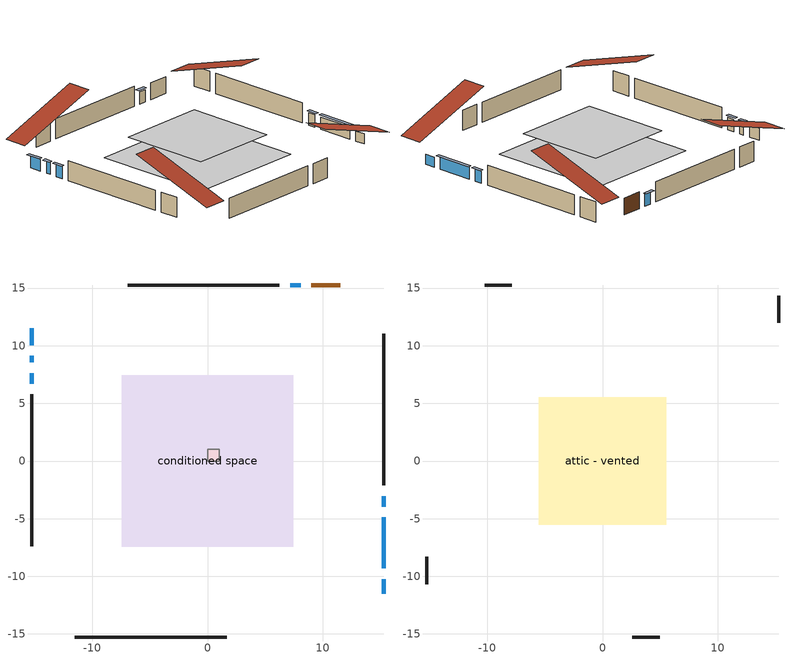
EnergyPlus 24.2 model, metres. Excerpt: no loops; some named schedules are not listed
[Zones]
central ac and furnace airloop ret air zone
 floor adiabatic (AdiabaticConst): 0,0 0,1 1,1 1,0 z0
 wall adiabatic (AdiabaticConst): 0,1 0,0 1,0 1,1 0,1 z0:1
 ceiling adiabatic (AdiabaticConst): 1,0 1,1 0,1 0,0 z1
conditioned space
 floor outside (Floor1 construction): -0.75,-0.75 -0.75,0.75 0.75,0.75 0.75,-0.75 z0.61
 floor adiabatic (AdiabaticFloorConstruction): -7.43,-7.43 -7.43,7.43 7.43,7.43 7.43,-7.43 z0.61
 wall outside (AdiabaticWallConstruction 1): 11.51,15.27 9.01,15.27 z0.61:2.64
 wall outside (AdiabaticWallConstruction): 15.27,-11.51 15.27,-10.24 z0.61:1.83; -15.27,11.51 -15.27,10.04 / -15.27,9.11 -15.27,8.55 / 15.27,-9.31 15.27,-4.9 / 15.27,-3.97 15.27,-3.05 / 8.08,15.27 7.16,15.27 / -15.27,7.62 -15.27,6.71 z0.61:2.08
 wall outside (Wall1 construction): 6.23,15.27 -6.94,15.27 / -11.51,-15.27 1.66,-15.27 / -15.27,5.78 -15.27,-7.39 / 15.27,-2.12 15.27,11.04 z0.61:3.05
 window (WindowConstruction 6): 15.27,-11.51 15.27,-10.24 z0.61:1.83
 window (WindowConstruction 4): -15.27,11.51 -15.27,10.04 z0.61:2.08
 window (WindowConstruction 5): -15.27,9.11 -15.27,8.55 z0.61:2.08
 window (WindowConstruction): 15.27,-9.31 15.27,-4.9 z0.61:2.08
 window (WindowConstruction 1): 15.27,-3.97 15.27,-3.05 z0.61:2.08
 window (WindowConstruction 2): 8.08,15.27 7.16,15.27 z0.61:2.08
 window (WindowConstruction 3): -15.27,7.62 -15.27,6.71 z0.61:2.08
 door (Door): 11.51,15.27 9.01,15.27 z0.61:2.64
 ceiling adiabatic (AdiabaticFloorConstruction): 7.43,-7.43 7.43,7.43 -7.43,7.43 -7.43,-7.43 z0.61
attic - vented
 floor to conditioned space (Floor2 construction Reversed): -5.53,-5.53 -5.53,5.53 5.53,5.53 5.53,-5.53 z3.05
 wall outside (Wall3 construction): -7.86,15.27 -10.23,15.27 / 2.59,-15.27 4.95,-15.27 / -15.27,-8.32 -15.27,-10.68 / 15.27,11.97 15.27,14.34 z0.61:3.05
 roof outside (Roof1 construction): 12.44,15.27,3.05 12.44,4.54,6.62 15.27,4.54,6.62 15.27,15.27,3.05; -12.44,-15.27,3.05 -12.44,-4.54,6.62 -15.27,-4.54,6.62 -15.27,-15.27,3.05; -15.27,12.44,3.05 -4.54,12.44,6.62 -4.54,15.27,6.62 -15.27,15.27,3.05; 15.27,-12.44,3.05 4.54,-12.44,6.62 4.54,-15.27,6.62 15.27,-15.27,3.05
shading: -15.27,9.84 -15.27,11.71 -15.68,11.71 -15.68,9.84 z2.28; -15.27,8.35 -15.27,9.31 -15.68,9.31 -15.68,8.35 z2.28; 15.27,-4.7 15.27,-9.51 15.68,-9.51 15.68,-4.7 z2.28; 15.27,-2.85 15.27,-4.17 15.68,-4.17 15.68,-2.85 z2.28; 6.96,15.27 8.28,15.27 8.28,15.68 6.96,15.68 z2.28; -15.27,6.51 -15.27,7.82 -15.68,7.82 -15.68,6.51 z2.28
[Building]
Building 1: Terrain=Suburbs
[Site:Location]
Medicine Hat RCS_AB: Latitude {deg}=50.03; Longitude {deg}=-110.72; Time Zone {hr}=-7; Elevation {m}=715; Keep Site Location Information=Yes
[Site:GroundTemperature:Shallow]
0.918575, -1.32151, -1.5009, -0.437868, 3.82962, 8.07723, 11.7597, 14.0924, 14.2906, 12.3933, 8.80476, 4.68745
[Site:WaterMainsTemperature]
Calculation Method=Schedule; Temperature Schedule=mains temperature schedule
[Material] Roughness=Rough; Thermal Absorptance=0.9
Name | Thickness {m} | Conductivity {W/m-K} | Density {kg/m3} | Specific Heat {J/kg-K} | Solar Absorptance | Visible Absorptance
asphalt or fiberglass shingles | 0.00635 | 0.162714 | 1121.4 | 1465.45 | 0.4 | 0.4
ceiling loosefill ins | 0.169333 | 0.0480833 | 16.02 | 1046.75 | 0.7 | 0.7
ceiling stud and cavity | 0.1397 | 0.0989241 | 65.682 | 1177.47 | 0.7 | 0.7
door material | 0.04445 | 0.053851 | 512.64 | 1214.23 | 0.7 | 0.7
floor covering | 0.0127 | 0.0433444 | 54.468 | 1339.84 | 0.6 | 0.6
floor rigid ins | 0.103632 | 0.029427 | 32.04 | 1214.23 | 0.7 | 0.7
floor rigid ins 1; wall rigid ins 1 | 0.512978 | 0.029427 | 32.04 | 1214.23 | 0.7 | 0.7
floor stud and cavity | 0.1397 | 0.146868 | 92.3553 | 1139.71 | 0.7 | 0.7
floor stud and cavity 1 | 0.1397 | 1.75129 | 37.0049 | 1207.88 | 0.7 | 0.7
furniture material conditioned space 1 | 0.1524 | 0.115458 | 640.8 | 1214.23 | 0.6 | 0.6
gypsum board | 0.0127 | 0.160291 | 801 | 837.4 | 0.6 | 0.6
osb sheathing 0.5 in. | 0.0127 | 0.115458 | 512.64 | 1214.23 | 0.7 | 0.7
osb sheathing 0.75 in. | 0.01905 | 0.115458 | 512.64 | 1214.23 | 0.7 | 0.7
wall rigid ins | 0.051816 | 0.029427 | 32.04 | 1214.23 | 0.7 | 0.7
wall stud and cavity | 0.1397 | 0.370754 | 139.0536 | 1170.24 | 0.7 | 0.7
wall stud and cavity 1 | 0.0889 | 6.9971 | 50.32683 | 1063.81 | 0.6 | 0.6
wall stud and cavity 2 | 0.0889 | 0.380278 | 52.3479 | 1209.89 | 0.7 | 0.7
wall stud and cavity 3 | 0.0889 | 0.391764 | 83.0341 | 1211.67 | 0.7 | 0.7
wood siding | 0.0254 | 0.102417 | 544.68 | 1172.36 | 0.4 | 0.4
wood siding 1 | 0.00254 | 0.102417 | 544.68 | 1172.36 | 0.4 | 0.4
wood siding 2; wood siding 3 | 0.0254 | 0.102417 | 544.68 | 1172.36 | 0.7 | 0.7
[Material:NoMass]
Adiabatic: Roughness=Rough; Thermal Resistance {m2-K/W}=176.1; Thermal Absorptance=0.9; Solar Absorptance=0.7; Visible Absorptance=0.7
[WindowMaterial:SimpleGlazingSystem]
Name | U-Factor {W/m2-K} | Solar Heat Gain Coefficient
WindowMaterial | 2.080987 | 0.57
WindowMaterial 1 | 2.19568 | 0.41
WindowMaterial 2 | 2.76689 | 0.49
WindowMaterial 3 | 1.9379 | 0.57
WindowMaterial 4 | 2.01342 | 0.52
WindowMaterial 5 | 2.15991 | 0.56
[Construction]
AdiabaticConst: Adiabatic
AdiabaticFloorConstruction: floor stud and cavity 1, floor rigid ins 1, osb sheathing 0.75 in., floor covering
AdiabaticWallConstruction: wood siding 2, wall rigid ins 1, wall stud and cavity 2, gypsum board
AdiabaticWallConstruction 1: wood siding 3, wall rigid ins 1, wall stud and cavity 2, gypsum board
Door: door material
Floor1 construction: floor stud and cavity, floor rigid ins, osb sheathing 0.75 in., floor covering
Floor2 construction Reversed: gypsum board, ceiling stud and cavity, ceiling loosefill ins
furniture construction conditioned space 1: furniture material conditioned space 1
PartitionWallConstruction: gypsum board, wall stud and cavity 3, gypsum board
Roof1 construction: asphalt or fiberglass shingles
Wall1 construction: wood siding, wall rigid ins, osb sheathing 0.5 in., wall stud and cavity, gypsum board
Wall3 construction: wood siding 1, wall stud and cavity 1
WindowConstruction: WindowMaterial
WindowConstruction 1; WindowConstruction 3: WindowMaterial 1
WindowConstruction 2: WindowMaterial 2
WindowConstruction 4: WindowMaterial 3
WindowConstruction 5: WindowMaterial 4
WindowConstruction 6: WindowMaterial 5
[Zone] Multiplier=1
Name | Volume {m3} | Part of Total Floor Area
attic - vented | 71.2484 | Yes
central ac and furnace airloop ret air zone | 1 | No
conditioned space | 626.3 | Yes
[Space]
Name | Zone | Volume {m3} | Space Type
attic - vented 1 | attic - vented | 71.2484
central ac and furnace airloop ret air space | central ac and furnace airloop ret air zone |  | Plenum Space Type
conditioned space 1 | conditioned space | 626.3
[OtherEquipment] Design Level Calculation Method=EquipmentLevel
Name | Fuel Type | Zone or ZoneList or Space or SpaceList | Schedule | Design Level {W} | Fraction Latent | Fraction Radiant | Fraction Lost
central ac and furnace airloop_0 RetCondToDZ; central ac and furnace airloop_0 SupCondToDZ; central ac and furnace airloop_0 SupSensLkToDZ | None | attic - vented 1 | Always On Discrete | 0 | 0 | 0 | 0
central ac and furnace airloop_0 SupLatLkToDZ | None | attic - vented 1 | Always On Discrete | 0 | 1 | 0 | 0
central ac and furnace airloop_0 RetCondToRP; central ac and furnace airloop_0 RetSensLkToRP | None | central ac and furnace airloop ret air space | Always On Discrete | 0 | 0 | 0 | 0
central ac and furnace airloop_0 RetLatLkToRP | None | central ac and furnace airloop ret air space | Always On Discrete | 0 | 1 | 0 | 0
central ac and furnace airloop_0 SupCondToLv; central ac and furnace airloop_0 SupSensLkToCond; mech vent house fan sensible load | None | conditioned space 1 | Always On Discrete | 0 | 0 | 0 | 0
central ac and furnace airloop_0 SupLatLkToCond; mech vent house fan latent load | None | conditioned space 1 | Always On Discrete | 0 | 1 | 0 | 0
clothes dryer 1 | Electricity | conditioned space 1 | clothes dryer schedule | 0 | 0.015 | 0.081 | 0.85
cooking range 1 | Electricity | conditioned space 1 | cooking range schedule | 0 | 0.08 | 0.432 | 0.2
general water use latent | None | conditioned space 1 | general water use schedule | 59.3978 | 1 | 0 | 0
general water use sensible | None | conditioned space 1 | general water use schedule | -58.539 | 0 | 0.6 | 0
water heater energy adjustment1 | NaturalGas | conditioned space 1 | Always On Discrete | 0.01 | 0 | 0 | 1
[ZoneInfiltration:DesignFlowRate] Schedule=Always On Discrete; Design Flow Rate Calculation Method=Flow/Zone; Design Flow Rate {m3/s}=0
Name | Zone or ZoneList or Space or SpaceList
attic_vented 1 duct leakage imbalance infil flow | attic - vented 1
infil flow; natural vent flow; whole house fan flow | conditioned space 1
[ZoneInfiltration:EffectiveLeakageArea]
infil attic - vented 1: Zone or Space=attic - vented 1; Schedule=Always On Discrete; Effective Air Leakage Area {cm2}=4584.75; Stack Coefficient=0.000418259; Wind Coefficient=1.38179e-05
[ZoneMixing] Schedule=Always On Continuous; Design Flow Rate Calculation Method=Flow/Zone; Design Flow Rate {m3/s}=0
Name | Zone or Space | Source Zone or Space
central ac and furnace airloop_0 ZoneMixCondToDZ mix; whole house fan mix | attic - vented | conditioned space
central ac and furnace airloop_0 ZoneMixDZToCond mix | conditioned space | attic - vented
[SpaceList]
Plenum Space Type: central ac and furnace airloop ret air space
[InternalMass] Zone or ZoneList=conditioned space; Space or SpaceList=conditioned space 1
Name | Construction | Surface Area {m2}
furniture mass conditioned space 1 | furniture construction conditioned space 1 | 89.1197
partition wall mass | PartitionWallConstruction | 222.799
[Lights]
interior lighting: Zone or ZoneList or Space or SpaceList=conditioned space 1; Schedule=interior lighting schedule; Design Level Calculation Method=LightingLevel; Lighting Level {W}=343.2; Return Air Fraction=0; Fraction Radiant=0.6; Fraction Visible=0.2; Fraction Replaceable=1
[People]
occupants: Zone or ZoneList or Space or SpaceList=conditioned space 1; Number of People Schedule=occupants schedule; Number of People Calculation Method=People; Number of People=3; Fraction Radiant=0.314171; Sensible Heat Fraction=0.56303; Activity Level Schedule=occupants activity schedule; Carbon Dioxide Generation Rate {m3/s-W}=0; Enable ASHRAE 55 Comfort Warnings=No; Mean Radiant Temperature Calculation Type=EnclosureAveraged
[ElectricEquipment] Zone or ZoneList or Space or SpaceList=conditioned space 1; Design Level Calculation Method=EquipmentLevel
Name | Schedule | Design Level {W} | Fraction Latent | Fraction Radiant | Fraction Lost
clothes dryer | clothes dryer schedule | 140.772 | 0.015 | 0.081 | 0.85
clothes washer | clothes washer schedule | 32.1985 | 0.03 | 0.162 | 0.7
cooking range | cooking range schedule | 208.969 | 0.08 | 0.432 | 0.2
dishwasher | dishwasher schedule | 66.8632 | 0.3 | 0.18 | 0.4
fridge | fridge schedule | 72.9452 | 0 | 0.6 | 0
mech vent bath fan 0 | mech vent bath fan 0 schedule | 50.2 | 0 | 0 | 1
mech vent bath fan 1 | mech vent bath fan 1 schedule | 50.2 | 0 | 0 | 1
mech vent bath fan 2 | mech vent bath fan 2 schedule | 50.2 | 0 | 0 | 1
mech vent house fan | mech vent house fan schedule | 0 | 0 | 0 | 1
mech vent house fan cfis | mech vent house fan cfis schedule | 0 | 0 | 0 | 0
mech vent range fan 0 | mech vent range fan 0 schedule | 57 | 0 | 0 | 1
misc plug loads | misc plug loads schedule | 494.7 | 0.045 | 0.513 | 0.1
whole house fan | Always On Discrete | 0 | 0 | 0 | 1
[AirLoopHVAC:ReturnPlenum]
Air Loop HVAC Return Plenum 1: Zone=central ac and furnace airloop ret air zone
[Exterior:Lights]
exterior lighting: Schedule=exterior lighting schedule; Design Level {W}=75.6
[EnergyManagementSystem:Sensor] Output:Variable or Output:Meter Index Key=attic - vented
Name | Output:Variable or Output:Meter
central_ac_and_furnace_airloop_0_DZ_T_s | Zone Air Temperature
central_ac_and_furnace_airloop_0_DZ_W_s | Zone Mean Air Humidity Ratio
[Schedule:Constant]
Name | Hourly Value
Always On Discrete; Always On Continuous; mech vent house fan schedule; mech vent house fan cfis schedule | 1
occupants activity schedule | 117.228
fridge schedule | 0
[Schedule:Week:Daily]
interior lighting schedule Week Rule - Jan1-Jan27: interior lighting schedule day, interior lighting schedule day, interior lighting schedule day, interior lighting schedule day, interior lighting schedule day, interior lighting schedule day, interior lighting schedule day, interior lighting schedule default day, interior lighting schedule default day, interior lighting schedule default day, interior lighting schedule default day, interior lighting schedule default day
interior lighting schedule Week Rule - Jan28-Feb3: interior lighting schedule day, interior lighting schedule day, interior lighting schedule day, interior lighting schedule day, interior lighting schedule day 1, interior lighting schedule day 1, interior lighting schedule day 1, interior lighting schedule default day, interior lighting schedule default day, interior lighting schedule default day, interior lighting schedule default day, interior lighting schedule default day
interior lighting schedule Week Rule - Feb4-Feb24: interior lighting schedule day 1, interior lighting schedule day 1, interior lighting schedule day 1, interior lighting schedule day 1, interior lighting schedule day 1, interior lighting schedule day 1, interior lighting schedule day 1, interior lighting schedule default day, interior lighting schedule default day, interior lighting schedule default day, interior lighting schedule default day, interior lighting schedule default day
interior lighting schedule Week Rule - Feb25-Mar3: interior lighting schedule day 1, interior lighting schedule day 1, interior lighting schedule day 1, interior lighting schedule day 1, interior lighting schedule day 2, interior lighting schedule day 2, interior lighting schedule day 2, interior lighting schedule default day, interior lighting schedule default day, interior lighting schedule default day, interior lighting schedule default day, interior lighting schedule default day
interior lighting schedule Week Rule - Mar4-Mar31: interior lighting schedule day 2, interior lighting schedule day 2, interior lighting schedule day 2, interior lighting schedule day 2, interior lighting schedule day 2, interior lighting schedule day 2, interior lighting schedule day 2, interior lighting schedule default day, interior lighting schedule default day, interior lighting schedule default day, interior lighting schedule default day, interior lighting schedule default day
interior lighting schedule Week Rule - Apr1-Apr28: interior lighting schedule day 3, interior lighting schedule day 3, interior lighting schedule day 3, interior lighting schedule day 3, interior lighting schedule day 3, interior lighting schedule day 3, interior lighting schedule day 3, interior lighting schedule default day, interior lighting schedule default day, interior lighting schedule default day, interior lighting schedule default day, interior lighting schedule default day
interior lighting schedule Week Rule - Apr29-May5: interior lighting schedule day 3, interior lighting schedule day 3, interior lighting schedule day 4, interior lighting schedule day 4, interior lighting schedule day 4, interior lighting schedule day 4, interior lighting schedule day 4, interior lighting schedule default day, interior lighting schedule default day, interior lighting schedule default day, interior lighting schedule default day, interior lighting schedule default day
interior lighting schedule Week Rule - May6-May26: interior lighting schedule day 4, interior lighting schedule day 4, interior lighting schedule day 4, interior lighting schedule day 4, interior lighting schedule day 4, interior lighting schedule day 4, interior lighting schedule day 4, interior lighting schedule default day, interior lighting schedule default day, interior lighting schedule default day, interior lighting schedule default day, interior lighting schedule default day
interior lighting schedule Week Rule - May27-Jun2: interior lighting schedule day 4, interior lighting schedule day 4, interior lighting schedule day 4, interior lighting schedule day 4, interior lighting schedule day 4, interior lighting schedule day 5, interior lighting schedule day 5, interior lighting schedule default day, interior lighting schedule default day, interior lighting schedule default day, interior lighting schedule default day, interior lighting schedule default day
interior lighting schedule Week Rule - Jun3-Jun30: interior lighting schedule day 5, interior lighting schedule day 5, interior lighting schedule day 5, interior lighting schedule day 5, interior lighting schedule day 5, interior lighting schedule day 5, interior lighting schedule day 5, interior lighting schedule default day, interior lighting schedule default day, interior lighting schedule default day, interior lighting schedule default day, interior lighting schedule default day
interior lighting schedule Week Rule - Jul1-Jul28: interior lighting schedule day 6, interior lighting schedule day 6, interior lighting schedule day 6, interior lighting schedule day 6, interior lighting schedule day 6, interior lighting schedule day 6, interior lighting schedule day 6, interior lighting schedule default day, interior lighting schedule default day, interior lighting schedule default day, interior lighting schedule default day, interior lighting schedule default day
interior lighting schedule Week Rule - Jul29-Aug4: interior lighting schedule day 6, interior lighting schedule day 6, interior lighting schedule day 6, interior lighting schedule day 7, interior lighting schedule day 7, interior lighting schedule day 7, interior lighting schedule day 7, interior lighting schedule default day, interior lighting schedule default day, interior lighting schedule default day, interior lighting schedule default day, interior lighting schedule default day
interior lighting schedule Week Rule - Aug5-Aug25: interior lighting schedule day 7, interior lighting schedule day 7, interior lighting schedule day 7, interior lighting schedule day 7, interior lighting schedule day 7, interior lighting schedule day 7, interior lighting schedule day 7, interior lighting schedule default day, interior lighting schedule default day, interior lighting schedule default day, interior lighting schedule default day, interior lighting schedule default day
interior lighting schedule Week Rule - Aug26-Sep1: interior lighting schedule day 7, interior lighting schedule day 7, interior lighting schedule day 7, interior lighting schedule day 7, interior lighting schedule day 7, interior lighting schedule day 7, interior lighting schedule day 8, interior lighting schedule default day, interior lighting schedule default day, interior lighting schedule default day, interior lighting schedule default day, interior lighting schedule default day
interior lighting schedule Week Rule - Sep2-Sep29: interior lighting schedule day 8, interior lighting schedule day 8, interior lighting schedule day 8, interior lighting schedule day 8, interior lighting schedule day 8, interior lighting schedule day 8, interior lighting schedule day 8, interior lighting schedule default day, interior lighting schedule default day, interior lighting schedule default day, interior lighting schedule default day, interior lighting schedule default day
interior lighting schedule Week Rule - Sep30-Oct6: interior lighting schedule day 8, interior lighting schedule day 9, interior lighting schedule day 9, interior lighting schedule day 9, interior lighting schedule day 9, interior lighting schedule day 9, interior lighting schedule day 9, interior lighting schedule default day, interior lighting schedule default day, interior lighting schedule default day, interior lighting schedule default day, interior lighting schedule default day
interior lighting schedule Week Rule - Oct7-Oct27: interior lighting schedule day 9, interior lighting schedule day 9, interior lighting schedule day 9, interior lighting schedule day 9, interior lighting schedule day 9, interior lighting schedule day 9, interior lighting schedule day 9, interior lighting schedule default day, interior lighting schedule default day, interior lighting schedule default day, interior lighting schedule default day, interior lighting schedule default day
interior lighting schedule Week Rule - Oct28-Nov3: interior lighting schedule day 9, interior lighting schedule day 9, interior lighting schedule day 9, interior lighting schedule day 9, interior lighting schedule day 10, interior lighting schedule day 10, interior lighting schedule day 10, interior lighting schedule default day, interior lighting schedule default day, interior lighting schedule default day, interior lighting schedule default day, interior lighting schedule default day
interior lighting schedule Week Rule - Nov4-Nov24: interior lighting schedule day 10, interior lighting schedule day 10, interior lighting schedule day 10, interior lighting schedule day 10, interior lighting schedule day 10, interior lighting schedule day 10, interior lighting schedule day 10, interior lighting schedule default day, interior lighting schedule default day, interior lighting schedule default day, interior lighting schedule default day, interior lighting schedule default day
interior lighting schedule Week Rule - Nov25-Dec1: interior lighting schedule day 10, interior lighting schedule day 10, interior lighting schedule day 10, interior lighting schedule day 10, interior lighting schedule day 10, interior lighting schedule day 10, interior lighting schedule day 11, interior lighting schedule default day, interior lighting schedule default day, interior lighting schedule default day, interior lighting schedule default day, interior lighting schedule default day
interior lighting schedule Week Rule - Dec2-Dec31: interior lighting schedule day 11, interior lighting schedule day 11, interior lighting schedule day 11, interior lighting schedule day 11, interior lighting schedule day 11, interior lighting schedule day 11, interior lighting schedule day 11, interior lighting schedule default day, interior lighting schedule default day, interior lighting schedule default day, interior lighting schedule default day, interior lighting schedule default day
occupants schedule Week Rule - Jan1-Dec31: occupants schedule day, occupants schedule day, occupants schedule day, occupants schedule day, occupants schedule day, occupants schedule day, occupants schedule day, occupants schedule default day, occupants schedule default day, occupants schedule default day, occupants schedule default day, occupants schedule default day
clothes dryer schedule Week Rule - Jan1-Dec31: clothes dryer schedule day, clothes dryer schedule day, clothes dryer schedule day, clothes dryer schedule day, clothes dryer schedule day, clothes dryer schedule day, clothes dryer schedule day, clothes dryer schedule default day, clothes dryer schedule default day, clothes dryer schedule default day, clothes dryer schedule default day, clothes dryer schedule default day
clothes washer schedule Week Rule - Jan1-Dec31: clothes washer schedule day, clothes washer schedule day, clothes washer schedule day, clothes washer schedule day, clothes washer schedule day, clothes washer schedule day, clothes washer schedule day, clothes washer schedule default day, clothes washer schedule default day, clothes washer schedule default day, clothes washer schedule default day, clothes washer schedule default day
cooking range schedule Week Rule - Jan1-Dec31: cooking range schedule day, cooking range schedule day, cooking range schedule day, cooking range schedule day, cooking range schedule day, cooking range schedule day, cooking range schedule day, cooking range schedule default day, cooking range schedule default day, cooking range schedule default day, cooking range schedule default day, cooking range schedule default day
dishwasher schedule Week Rule - Jan1-Dec31: dishwasher schedule day, dishwasher schedule day, dishwasher schedule day, dishwasher schedule day, dishwasher schedule day, dishwasher schedule day, dishwasher schedule day, dishwasher schedule default day, dishwasher schedule default day, dishwasher schedule default day, dishwasher schedule default day, dishwasher schedule default day
mech vent bath fan 0 schedule Week Rule - Jan1-Dec31: mech vent bath fan 0 schedule day, mech vent bath fan 0 schedule day, mech vent bath fan 0 schedule day, mech vent bath fan 0 schedule day, mech vent bath fan 0 schedule day, mech vent bath fan 0 schedule day, mech vent bath fan 0 schedule day, mech vent bath fan 0 schedule default day, mech vent bath fan 0 schedule default day, mech vent bath fan 0 schedule default day, mech vent bath fan 0 schedule default day, mech vent bath fan 0 schedule default day
mech vent bath fan 1 schedule Week Rule - Jan1-Dec31: mech vent bath fan 1 schedule day, mech vent bath fan 1 schedule day, mech vent bath fan 1 schedule day, mech vent bath fan 1 schedule day, mech vent bath fan 1 schedule day, mech vent bath fan 1 schedule day, mech vent bath fan 1 schedule day, mech vent bath fan 1 schedule default day, mech vent bath fan 1 schedule default day, mech vent bath fan 1 schedule default day, mech vent bath fan 1 schedule default day, mech vent bath fan 1 schedule default day
mech vent bath fan 2 schedule Week Rule - Jan1-Dec31: mech vent bath fan 2 schedule day, mech vent bath fan 2 schedule day, mech vent bath fan 2 schedule day, mech vent bath fan 2 schedule day, mech vent bath fan 2 schedule day, mech vent bath fan 2 schedule day, mech vent bath fan 2 schedule day, mech vent bath fan 2 schedule default day, mech vent bath fan 2 schedule default day, mech vent bath fan 2 schedule default day, mech vent bath fan 2 schedule default day, mech vent bath fan 2 schedule default day
mech vent range fan 0 schedule Week Rule - Jan1-Dec31: mech vent range fan 0 schedule day, mech vent range fan 0 schedule day, mech vent range fan 0 schedule day, mech vent range fan 0 schedule day, mech vent range fan 0 schedule day, mech vent range fan 0 schedule day, mech vent range fan 0 schedule day, mech vent range fan 0 schedule default day, mech vent range fan 0 schedule default day, mech vent range fan 0 schedule default day, mech vent range fan 0 schedule default day, mech vent range fan 0 schedule default day
misc plug loads schedule Week Rule - Jan1-Dec31: misc plug loads schedule day, misc plug loads schedule day, misc plug loads schedule day, misc plug loads schedule day, misc plug loads schedule day, misc plug loads schedule day, misc plug loads schedule day, misc plug loads schedule default day, misc plug loads schedule default day, misc plug loads schedule default day, misc plug loads schedule default day, misc plug loads schedule default day
general water use schedule Week Rule - Jan1-Dec31: general water use schedule day, general water use schedule day, general water use schedule day, general water use schedule day, general water use schedule day, general water use schedule day, general water use schedule day, general water use schedule default day, general water use schedule default day, general water use schedule default day, general water use schedule default day, general water use schedule default day
exterior lighting schedule Week Rule - Jan1-Jan27: exterior lighting schedule day, exterior lighting schedule day, exterior lighting schedule day, exterior lighting schedule day, exterior lighting schedule day, exterior lighting schedule day, exterior lighting schedule day, exterior lighting schedule default day, exterior lighting schedule default day, exterior lighting schedule default day, exterior lighting schedule default day, exterior lighting schedule default day
exterior lighting schedule Week Rule - Jan28-Feb3: exterior lighting schedule day, exterior lighting schedule day, exterior lighting schedule day, exterior lighting schedule day, exterior lighting schedule day 1, exterior lighting schedule day 1, exterior lighting schedule day 1, exterior lighting schedule default day, exterior lighting schedule default day, exterior lighting schedule default day, exterior lighting schedule default day, exterior lighting schedule default day
exterior lighting schedule Week Rule - Feb4-Feb24: exterior lighting schedule day 1, exterior lighting schedule day 1, exterior lighting schedule day 1, exterior lighting schedule day 1, exterior lighting schedule day 1, exterior lighting schedule day 1, exterior lighting schedule day 1, exterior lighting schedule default day, exterior lighting schedule default day, exterior lighting schedule default day, exterior lighting schedule default day, exterior lighting schedule default day
exterior lighting schedule Week Rule - Feb25-Mar3: exterior lighting schedule day 1, exterior lighting schedule day 1, exterior lighting schedule day 1, exterior lighting schedule day 1, exterior lighting schedule day 2, exterior lighting schedule day 2, exterior lighting schedule day 2, exterior lighting schedule default day, exterior lighting schedule default day, exterior lighting schedule default day, exterior lighting schedule default day, exterior lighting schedule default day
exterior lighting schedule Week Rule - Mar4-Mar31: exterior lighting schedule day 2, exterior lighting schedule day 2, exterior lighting schedule day 2, exterior lighting schedule day 2, exterior lighting schedule day 2, exterior lighting schedule day 2, exterior lighting schedule day 2, exterior lighting schedule default day, exterior lighting schedule default day, exterior lighting schedule default day, exterior lighting schedule default day, exterior lighting schedule default day
exterior lighting schedule Week Rule - Apr1-Apr28: exterior lighting schedule day 3, exterior lighting schedule day 3, exterior lighting schedule day 3, exterior lighting schedule day 3, exterior lighting schedule day 3, exterior lighting schedule day 3, exterior lighting schedule day 3, exterior lighting schedule default day, exterior lighting schedule default day, exterior lighting schedule default day, exterior lighting schedule default day, exterior lighting schedule default day
exterior lighting schedule Week Rule - Apr29-May5: exterior lighting schedule day 3, exterior lighting schedule day 3, exterior lighting schedule day 4, exterior lighting schedule day 4, exterior lighting schedule day 4, exterior lighting schedule day 4, exterior lighting schedule day 4, exterior lighting schedule default day, exterior lighting schedule default day, exterior lighting schedule default day, exterior lighting schedule default day, exterior lighting schedule default day
exterior lighting schedule Week Rule - May6-May26: exterior lighting schedule day 4, exterior lighting schedule day 4, exterior lighting schedule day 4, exterior lighting schedule day 4, exterior lighting schedule day 4, exterior lighting schedule day 4, exterior lighting schedule day 4, exterior lighting schedule default day, exterior lighting schedule default day, exterior lighting schedule default day, exterior lighting schedule default day, exterior lighting schedule default day
exterior lighting schedule Week Rule - May27-Jun2: exterior lighting schedule day 4, exterior lighting schedule day 4, exterior lighting schedule day 4, exterior lighting schedule day 4, exterior lighting schedule day 4, exterior lighting schedule day 5, exterior lighting schedule day 5, exterior lighting schedule default day, exterior lighting schedule default day, exterior lighting schedule default day, exterior lighting schedule default day, exterior lighting schedule default day
exterior lighting schedule Week Rule - Jun3-Jun30: exterior lighting schedule day 5, exterior lighting schedule day 5, exterior lighting schedule day 5, exterior lighting schedule day 5, exterior lighting schedule day 5, exterior lighting schedule day 5, exterior lighting schedule day 5, exterior lighting schedule default day, exterior lighting schedule default day, exterior lighting schedule default day, exterior lighting schedule default day, exterior lighting schedule default day
exterior lighting schedule Week Rule - Jul1-Jul28: exterior lighting schedule day 6, exterior lighting schedule day 6, exterior lighting schedule day 6, exterior lighting schedule day 6, exterior lighting schedule day 6, exterior lighting schedule day 6, exterior lighting schedule day 6, exterior lighting schedule default day, exterior lighting schedule default day, exterior lighting schedule default day, exterior lighting schedule default day, exterior lighting schedule default day
exterior lighting schedule Week Rule - Jul29-Aug4: exterior lighting schedule day 6, exterior lighting schedule day 6, exterior lighting schedule day 6, exterior lighting schedule day 7, exterior lighting schedule day 7, exterior lighting schedule day 7, exterior lighting schedule day 7, exterior lighting schedule default day, exterior lighting schedule default day, exterior lighting schedule default day, exterior lighting schedule default day, exterior lighting schedule default day
exterior lighting schedule Week Rule - Aug5-Aug25: exterior lighting schedule day 7, exterior lighting schedule day 7, exterior lighting schedule day 7, exterior lighting schedule day 7, exterior lighting schedule day 7, exterior lighting schedule day 7, exterior lighting schedule day 7, exterior lighting schedule default day, exterior lighting schedule default day, exterior lighting schedule default day, exterior lighting schedule default day, exterior lighting schedule default day
exterior lighting schedule Week Rule - Aug26-Sep1: exterior lighting schedule day 7, exterior lighting schedule day 7, exterior lighting schedule day 7, exterior lighting schedule day 7, exterior lighting schedule day 7, exterior lighting schedule day 7, exterior lighting schedule day 8, exterior lighting schedule default day, exterior lighting schedule default day, exterior lighting schedule default day, exterior lighting schedule default day, exterior lighting schedule default day
exterior lighting schedule Week Rule - Sep2-Sep29: exterior lighting schedule day 8, exterior lighting schedule day 8, exterior lighting schedule day 8, exterior lighting schedule day 8, exterior lighting schedule day 8, exterior lighting schedule day 8, exterior lighting schedule day 8, exterior lighting schedule default day, exterior lighting schedule default day, exterior lighting schedule default day, exterior lighting schedule default day, exterior lighting schedule default day
exterior lighting schedule Week Rule - Sep30-Oct6: exterior lighting schedule day 8, exterior lighting schedule day 9, exterior lighting schedule day 9, exterior lighting schedule day 9, exterior lighting schedule day 9, exterior lighting schedule day 9, exterior lighting schedule day 9, exterior lighting schedule default day, exterior lighting schedule default day, exterior lighting schedule default day, exterior lighting schedule default day, exterior lighting schedule default day
exterior lighting schedule Week Rule - Oct7-Oct27: exterior lighting schedule day 9, exterior lighting schedule day 9, exterior lighting schedule day 9, exterior lighting schedule day 9, exterior lighting schedule day 9, exterior lighting schedule day 9, exterior lighting schedule day 9, exterior lighting schedule default day, exterior lighting schedule default day, exterior lighting schedule default day, exterior lighting schedule default day, exterior lighting schedule default day
exterior lighting schedule Week Rule - Oct28-Nov3: exterior lighting schedule day 9, exterior lighting schedule day 9, exterior lighting schedule day 9, exterior lighting schedule day 9, exterior lighting schedule day 10, exterior lighting schedule day 10, exterior lighting schedule day 10, exterior lighting schedule default day, exterior lighting schedule default day, exterior lighting schedule default day, exterior lighting schedule default day, exterior lighting schedule default day
[Schedule:Year]
interior lighting schedule: interior lighting schedule Week Rule - Jan1-Jan27, 1, 1, 1, 27, interior lighting schedule Week Rule - Jan28-Feb3, 1, 28, 2, 3, interior lighting schedule Week Rule - Feb4-Feb24, 2, 4, 2, 24, interior lighting schedule Week Rule - Feb25-Mar3, 2, 25, 3, 3, interior lighting schedule Week Rule - Mar4-Mar31, 3, 4, 3, 31, interior lighting schedule Week Rule - Apr1-Apr28, 4, 1, 4, 28, interior lighting schedule Week Rule - Apr29-May5, 4, 29, 5, 5, interior lighting schedule Week Rule - May6-May26, 5, 6, 5, 26, interior lighting schedule Week Rule - May27-Jun2, 5, 27, 6, 2, interior lighting schedule Week Rule - Jun3-Jun30, 6, 3, 6, 30, interior lighting schedule Week Rule - Jul1-Jul28, 7, 1, 7, 28, interior lighting schedule Week Rule - Jul29-Aug4, 7, 29, 8, 4, interior lighting schedule Week Rule - Aug5-Aug25, 8, 5, 8, 25, interior lighting schedule Week Rule - Aug26-Sep1, 8, 26, 9, 1, interior lighting schedule Week Rule - Sep2-Sep29, 9, 2, 9, 29, interior lighting schedule Week Rule - Sep30-Oct6, 9, 30, 10, 6, interior lighting schedule Week Rule - Oct7-Oct27, 10, 7, 10, 27, interior lighting schedule Week Rule - Oct28-Nov3, 10, 28, 11, 3, interior lighting schedule Week Rule - Nov4-Nov24, 11, 4, 11, 24, interior lighting schedule Week Rule - Nov25-Dec1, 11, 25, 12, 1, interior lighting schedule Week Rule - Dec2-Dec31, 12, 2, 12, 31
occupants schedule: occupants schedule Week Rule - Jan1-Dec31, 1, 1, 12, 31
clothes dryer schedule: clothes dryer schedule Week Rule - Jan1-Dec31, 1, 1, 12, 31
clothes washer schedule: clothes washer schedule Week Rule - Jan1-Dec31, 1, 1, 12, 31
cooking range schedule: cooking range schedule Week Rule - Jan1-Dec31, 1, 1, 12, 31
dishwasher schedule: dishwasher schedule Week Rule - Jan1-Dec31, 1, 1, 12, 31
mech vent bath fan 0 schedule: mech vent bath fan 0 schedule Week Rule - Jan1-Dec31, 1, 1, 12, 31
mech vent bath fan 1 schedule: mech vent bath fan 1 schedule Week Rule - Jan1-Dec31, 1, 1, 12, 31
mech vent bath fan 2 schedule: mech vent bath fan 2 schedule Week Rule - Jan1-Dec31, 1, 1, 12, 31
mech vent range fan 0 schedule: mech vent range fan 0 schedule Week Rule - Jan1-Dec31, 1, 1, 12, 31
misc plug loads schedule: misc plug loads schedule Week Rule - Jan1-Dec31, 1, 1, 12, 31
general water use schedule: general water use schedule Week Rule - Jan1-Dec31, 1, 1, 12, 31
exterior lighting schedule: exterior lighting schedule Week Rule - Jan1-Jan27, 1, 1, 1, 27, exterior lighting schedule Week Rule - Jan28-Feb3, 1, 28, 2, 3, exterior lighting schedule Week Rule - Feb4-Feb24, 2, 4, 2, 24, exterior lighting schedule Week Rule - Feb25-Mar3, 2, 25, 3, 3, exterior lighting schedule Week Rule - Mar4-Mar31, 3, 4, 3, 31, exterior lighting schedule Week Rule - Apr1-Apr28, 4, 1, 4, 28, exterior lighting schedule Week Rule - Apr29-May5, 4, 29, 5, 5, exterior lighting schedule Week Rule - May6-May26, 5, 6, 5, 26, exterior lighting schedule Week Rule - May27-Jun2, 5, 27, 6, 2, exterior lighting schedule Week Rule - Jun3-Jun30, 6, 3, 6, 30, exterior lighting schedule Week Rule - Jul1-Jul28, 7, 1, 7, 28, exterior lighting schedule Week Rule - Jul29-Aug4, 7, 29, 8, 4, exterior lighting schedule Week Rule - Aug5-Aug25, 8, 5, 8, 25, exterior lighting schedule Week Rule - Aug26-Sep1, 8, 26, 9, 1, exterior lighting schedule Week Rule - Sep2-Sep29, 9, 2, 9, 29, exterior lighting schedule Week Rule - Sep30-Oct6, 9, 30, 10, 6, exterior lighting schedule Week Rule - Oct7-Oct27, 10, 7, 10, 27, exterior lighting schedule Week Rule - Oct28-Nov3, 10, 28, 11, 3, exterior lighting schedule Week Rule - Nov4-Nov24, 11, 4, 11, 24, exterior lighting schedule Week Rule - Nov25-Dec1, 11, 25, 12, 1, exterior lighting schedule Week Rule - Dec2-Dec31, 12, 2, 12, 31
[Schedule:Compact]
mains temperature schedule: Through: 01/01, For: AllDays, Until: 24:00, 5.80444, Through: 01/02, For: AllDays, Until: 24:00, 5.73056, Through: 01/03, For: AllDays, Until: 24:00, 5.65722, Through: 01/04, For: AllDays, Until: 24:00, 5.58556, Through: 01/05, For: AllDays, Until: 24:00, 5.515, Through: 01/06, For: AllDays, Until: 24:00, 5.44556, Through: 01/07, For: AllDays, Until: 24:00, 5.37722, Through: 01/08, For: AllDays, Until: 24:00, 5.31056, Through: 01/09, For: AllDays, Until: 24:00, 5.24444, Through: 01/10, For: AllDays, Until: 24:00, 5.18, Through: 01/11, For: AllDays, Until: 24:00, 5.11722, Through: 01/12, For: AllDays, Until: 24:00, 5.055, Through: 01/13, For: AllDays, Until: 24:00, 4.99444, Through: 01/14, For: AllDays, Until: 24:00, 4.93556, Through: 01/15, For: AllDays, Until: 24:00, 4.87778, Through: 01/16, For: AllDays, Until: 24:00, 4.82111, Through: 01/17, For: AllDays, Until: 24:00, 4.76611, Through: 01/18, For: AllDays, Until: 24:00, 4.71278, Through: 01/19, For: AllDays, Until: 24:00, 4.66056, Through: 01/20, For: AllDays, Until: 24:00, 4.61, Through: 01/21, For: AllDays, Until: 24:00, 4.56056, Through: 01/22, For: AllDays, Until: 24:00, 4.51278, Through: 01/23, For: AllDays, Until: 24:00, 4.46667, Through: 01/24, For: AllDays, Until: 24:00, 4.42222, Through: 01/25, For: AllDays, Until: 24:00, 4.37889, Through: 01/26, For: AllDays, Until: 24:00, 4.33722, Through: 01/27, For: AllDays, Until: 24:00, 4.29722, Through: 01/28, For: AllDays, Until: 24:00, 4.25833, Through: 01/29, For: AllDays, Until: 24:00, 4.22167, Through: 01/30, For: AllDays, Until: 24:00, 4.18611, Through: 01/31, For: AllDays, Until: 24:00, 4.15222, Through: 02/01, For: AllDays, Until: 24:00, 4.12, Through: 02/02, For: AllDays, Until: 24:00, 4.08944, Through: 02/03, For: AllDays, Until: 24:00, 4.06056, Through: 02/04, For: AllDays, Until: 24:00, 4.03333, Through: 02/05, For: AllDays, Until: 24:00, 4.00778, Through: 02/06, For: AllDays, Until: 24:00, 3.98333, Through: 02/07, For: AllDays, Until: 24:00, 3.96111, Through: 02/08, For: AllDays, Until: 24:00, 3.94056, Through: 02/09, For: AllDays, Until: 24:00, 3.92167, Through: 02/10, For: AllDays, Until: 24:00, 3.90389, Through: 02/11, For: AllDays, Until: 24:00, 3.88833, Through: 02/12, For: AllDays, Until: 24:00, 3.87444, Through: 02/13, For: AllDays, Until: 24:00, 3.86167, Through: 02/14, For: AllDays, Until: 24:00, 3.85111, Through: 02/15, For: AllDays, Until: 24:00, 3.84222, Through: 02/16, For: AllDays, Until: 24:00, 3.835, Through: 02/17, For: AllDays, Until: 24:00, 3.82944, Through: 02/18, For: AllDays, Until: 24:00, 3.82556, Through: 02/19, For: AllDays, Until: 24:00, 3.82333, Through: 02/20, For: AllDays, Until: 24:00, 3.82278, Through: 02/21, For: AllDays, Until: 24:00, 3.82389, Through: 02/22, For: AllDays, Until: 24:00, 3.82722, Through: 02/23, For: AllDays, Until: 24:00, 3.83167, Through: 02/24, For: AllDays, Until: 24:00, 3.83778, Through: 02/25, For: AllDays, Until: 24:00, 3.84611, Through: 02/26, For: AllDays, Until: 24:00, 3.85556, Through: 02/27, For: AllDays, Until: 24:00, 3.86722, Through: 02/28, For: AllDays, Until: 24:00, 3.88, Through: 03/01, For: AllDays, Until: 24:00, 3.895, Through: 03/02, For: AllDays, Until: 24:00, 3.91167, Through: 03/03, For: AllDays, Until: 24:00, 3.92944, Through: 03/04, For: AllDays, Until: 24:00, 3.94944, Through: 03/05, For: AllDays, Until: 24:00, 3.97056, Through: 03/06, For: AllDays, Until: 24:00, 3.99389, Through: 03/07, For: AllDays, Until: 24:00, 4.01889, Through: 03/08, For: AllDays, Until: 24:00, 4.045, Through: 03/09, For: AllDays, Until: 24:00, 4.07333, Through: 03/10, For: AllDays, Until: 24:00, 4.10278, Through: 03/11, For: AllDays, Until: 24:00, 4.13389, Through: 03/12, For: AllDays, Until: 24:00, 4.16722, Through: 03/13, For: AllDays, Until: 24:00, 4.20167, Through: 03/14, For: AllDays, Until: 24:00, 4.23778, Through: 03/15, For: AllDays, Until: 24:00, 4.27556, Through: 03/16, For: AllDays, Until: 24:00, 4.31444, Through: 03/17, For: AllDays, Until: 24:00, 4.35556, Through: 03/18, For: AllDays, Until: 24:00, 4.39778, Through: 03/19, For: AllDays, Until: 24:00, 4.44167, Through: 03/20, For: AllDays, Until: 24:00, 4.48667, Through: 03/21, For: AllDays, Until: 24:00, 4.53389, Through: 03/22, For: AllDays, Until: 24:00, 4.58222, Through: 03/23, For: AllDays, Until: 24:00, 4.63222, Through: 03/24, For: AllDays, Until: 24:00, 4.68333, Through: 03/25, For: AllDays, Until: 24:00, 4.73611, Through: 03/26, For: AllDays, Until: 24:00, 4.79, Through: 03/27, For: AllDays, Until: 24:00, 4.84611, Through: 03/28, For: AllDays, Until: 24:00, 4.90278, Through: 03/29, For: AllDays, Until: 24:00, 4.96111, Through: 03/30, For: AllDays, Until: 24:00, 5.02111, Through: 03/31, For: AllDays, Until: 24:00, 5.08222, Through: 04/01, For: AllDays, Until: 24:00, 5.14444, Through: 04/02, For: AllDays, Until: 24:00, 5.20833, Through: 04/03, For: AllDays, Until: 24:00, 5.27333, Through: 04/04, For: AllDays, Until: 24:00, 5.33944, Through: 04/05, For: AllDays, Until: 24:00, 5.40722, Through: 04/06, For: AllDays, Until: 24:00, 5.47611, Through: 04/07, For: AllDays, Until: 24:00, 5.54556, Through: 04/08, For: AllDays, Until: 24:00, 5.61722, Through: 04/09, For: AllDays, Until: 24:00, 5.68944, Through: 04/10, For: AllDays, Until: 24:00, 5.76278, Through: 04/11, For: AllDays, Until: 24:00, 5.83722, Through: 04/12, For: AllDays, Until: 24:00, 5.91333, Through: 04/13, For: AllDays, Until: 24:00, 5.99, Through: 04/14, For: AllDays, Until: 24:00, 6.06778, Through: 04/15, For: AllDays, Until: 24:00, 6.14667, Through: 04/16, For: AllDays, Until: 24:00, 6.22667, Through: 04/17, For: AllDays, Until: 24:00, 6.30778, Through: 04/18, For: AllDays, Until: 24:00, 6.38944, Through: 04/19, For: AllDays, Until: 24:00, 6.47222, Through: 04/20, For: AllDays, Until: 24:00, 6.55611, Through: 04/21, For: AllDays, Until: 24:00, 6.64056, Through: 04/22, For: AllDays, Until: 24:00, 6.72611, Through: 04/23, For: AllDays, Until: 24:00, 6.81222, Through: 04/24, For: AllDays, Until: 24:00, 6.89944, Through: 04/25, For: AllDays, Until: 24:00, 6.98722, Through: 04/26, For: AllDays, Until: 24:00, 7.07611, Through: 04/27, For: AllDays, Until: 24:00, 7.16556, Through: 04/28, For: AllDays, Until: 24:00, 7.25556, Through: 04/29, For: AllDays, Until: 24:00, 7.34667, Through: 04/30, For: AllDays, Until: 24:00, 7.43778, Through: 05/01, For: AllDays, Until: 24:00, 7.53, Through: 05/02, For: AllDays, Until: 24:00, 7.62278, Through: 05/03, For: AllDays, Until: 24:00, 7.71611, Through: 05/04, For: AllDays, Until: 24:00, 7.81, Through: 05/05, For: AllDays, Until: 24:00, 7.90444, Through: 05/06, For: AllDays, Until: 24:00, 7.99944, Through: 05/07, For: AllDays, Until: 24:00, 8.09444, Through: 05/08, For: AllDays, Until: 24:00, 8.19, Through: 05/09, For: AllDays, Until: 24:00, 8.28667, Through: 05/10, For: AllDays, Until: 24:00, 8.38278, Through: 05/11, For: AllDays, Until: 24:00, 8.48, Through: 05/12, For: AllDays, Until: 24:00, 8.57722, Through: 05/13, For: AllDays, Until: 24:00, 8.67444, Through: 05/14, For: AllDays, Until: 24:00, 8.77222, Through: 05/15, For: AllDays, Until: 24:00, 8.87056, Through: 05/16, For: AllDays, Until: 24:00, 8.96833, Through: 05/17, For: AllDays, Until: 24:00, 9.06667, Through: 05/18, For: AllDays, Until: 24:00, 9.16556, Through: 05/19, For: AllDays, Until: 24:00, 9.26389, Through: 05/20, For: AllDays, Until: 24:00, 9.36278, Through: 05/21, For: AllDays, Until: 24:00, 9.46167, Through: 05/22, For: AllDays, Until: 24:00, 9.56056, Through: 05/23, For: AllDays, Until: 24:00, 9.65944, Through: 05/24, For: AllDays, Until: 24:00, 9.75833, Through: 05/25, For: AllDays, Until: 24:00, 9.85667, Through: 05/26, For: AllDays, Until: 24:00, 9.95556, Through: 05/27, For: AllDays, Until: 24:00, 10.0539, Through: 05/28, For: AllDays, Until: 24:00, 10.1528, Through: 05/29, For: AllDays, Until: 24:00, 10.2506, Through: 05/30, For: AllDays, Until: 24:00, 10.3489, Through: 05/31, For: AllDays, Until: 24:00, 10.4467, Through: 06/01, For: AllDays, Until: 24:00, 10.5439, Through: 06/02, For: AllDays, Until: 24:00, 10.6411, Through: 06/03, For: AllDays, Until: 24:00, 10.7383, Through: 06/04, For: AllDays, Until: 24:00, 10.835, Through: 06/05, For: AllDays, Until: 24:00, 10.9311, Through: 06/06, For: AllDays, Until: 24:00, 11.0267, Through: 06/07, For: AllDays, Until: 24:00, 11.1222, Through: 06/08, For: AllDays, Until: 24:00, 11.2172, Through: 06/09, For: AllDays, Until: 24:00, 11.3117, Through: 06/10, For: AllDays, Until: 24:00, 11.4056, Through: 06/11, For: AllDays, Until: 24:00, 11.4989, Through: 06/12, For: AllDays, Until: 24:00, 11.5917, Through: 06/13, For: AllDays, Until: 24:00, 11.6839, Through: 06/14, For: AllDays, Until: 24:00, 11.7756, Through: 06/15, For: AllDays, Until: 24:00, 11.8661, Through: 06/16, For: AllDays, Until: 24:00, 11.9567, Through: 06/17, For: AllDays, Until: 24:00, 12.0461, Through: 06/18, For: AllDays, Until: 24:00, 12.135, Through: 06/19, For: AllDays, Until: 24:00, 12.2228, Through: 06/20, For: AllDays, Until: 24:00, 12.31, Through: 06/21, For: AllDays, Until: 24:00, 12.3967, Through: 06/22, For: AllDays, Until: 24:00, 12.4822, Through: 06/23, For: AllDays, Until: 24:00, 12.5667, Through: 06/24, For: AllDays, Until: 24:00, 12.6506, Through: 06/25, For: AllDays, Until: 24:00, 12.7333, Through: 06/26, For: AllDays, Until: 24:00, 12.8156, Through: 06/27, For: AllDays, Until: 24:00, 12.8967, Through: 06/28, For: AllDays, Until: 24:00, 12.9767, Through: 06/29, For: AllDays, Until: 24:00, 13.0556, Through: 06/30, For: AllDays, Until: 24:00, 13.1333, Through: 07/01, For: AllDays, Until: 24:00, 13.2106, Through: 07/02, For: AllDays, Until: 24:00, 13.2861, Through: 07/03, For: AllDays, Until: 24:00, 13.3611, Through: 07/04, For: AllDays, Until: 24:00, 13.4344, Through: 07/05, For: AllDays, Until: 24:00, 13.5072, Through: 07/06, For: AllDays, Until: 24:00, 13.5783, Through: 07/07, For: AllDays, Until: 24:00, 13.6483, Through: 07/08, For: AllDays, Until: 24:00, 13.7178, Through: 07/09, For: AllDays, Until: 24:00, 13.785, Through: 07/10, For: AllDays, Until: 24:00, 13.8517, Through: 07/11, For: AllDays, Until: 24:00, 13.9167, Through: 07/12, For: AllDays, Until: 24:00, 13.9806, Through: 07/13, For: AllDays, Until: 24:00, 14.0433, Through: 07/14, For: AllDays, Until: 24:00, 14.1044, Through: 07/15, For: AllDays, Until: 24:00, 14.1644, Through: 07/16, For: AllDays, Until: 24:00, 14.2228, Through: 07/17, For: AllDays, Until: 24:00, 14.28, Through: 07/18, For: AllDays, Until: 24:00, 14.3361, Through: 07/19, For: AllDays, Until: 24:00, 14.39, Through: 07/20, For: AllDays, Until: 24:00, 14.4433, Through: 07/21, For: AllDays, Until: 24:00, 14.4944, Through: 07/22, For: AllDays, Until: 24:00, 14.5444, Through: 07/23, For: AllDays, Until: 24:00, 14.5933, Through: 07/24, For: AllDays, Until: 24:00, 14.6406, Through: 07/25, For: AllDays, Until: 24:00, 14.6861, Through: 07/26, For: AllDays, Until: 24:00, 14.73, Through: 07/27, For: AllDays, Until: 24:00, 14.7722, Through: 07/28, For: AllDays, Until: 24:00, 14.8133, Through: 07/29, For: AllDays, Until: 24:00, 14.8528, Through: 07/30, For: AllDays, Until: 24:00, 14.8906, Through: 07/31, For: AllDays, Until: 24:00, 14.9267, Through: 08/01, For: AllDays, Until: 24:00, 14.9617, Through: 08/02, For: AllDays, Until: 24:00, 14.9944, Through: 08/03, For: AllDays, Until: 24:00, 15.0261, Through: 08/04, For: AllDays, Until: 24:00, 15.0561, Through: 08/05, For: AllDays, Until: 24:00, 15.0844, Through: 08/06, For: AllDays, Until: 24:00, 15.1111, Through: 08/07, For: AllDays, Until: 24:00, 15.1356, Through: 08/08, For: AllDays, Until: 24:00, 15.1589, Through: 08/09, For: AllDays, Until: 24:00, 15.1806, Through: 08/10, For: AllDays, Until: 24:00, 15.2006, Through: 08/11, For: AllDays, Until: 24:00, 15.2189, Through: 08/12, For: AllDays, Until: 24:00, 15.2356, Through: 08/13, For: AllDays, Until: 24:00, 15.2506, Through: 08/14, For: AllDays, Until: 24:00, 15.2639, Through: 08/15, For: AllDays, Until: 24:00, 15.2756, Through: 08/16, For: AllDays, Until: 24:00, 15.2856, Through: 08/17, For: AllDays, Until: 24:00, 15.2939, Through: 08/18, For: AllDays, Until: 24:00, 15.3, Through: 08/19, For: AllDays, Until: 24:00, 15.305, Through: 08/20, For: AllDays, Until: 24:00, 15.3083, Through: 08/21, For: AllDays, Until: 24:00, 15.3094, Through: 08/22, For: AllDays, Until: 24:00, 15.3094, Through: 08/23, For: AllDays, Until: 24:00, 15.3072, Through: 08/24, For: AllDays, Until: 24:00, 15.3039, Through: 08/25, For: AllDays, Until: 24:00, 15.2983, Through: 08/26, For: AllDays, Until: 24:00, 15.2911, Through: 08/27, For: AllDays, Until: 24:00, 15.2822, Through: 08/28, For: AllDays, Until: 24:00, 15.2722, Through: 08/29, For: AllDays, Until: 24:00, 15.26, Through: 08/30, For: AllDays, Until: 24:00, 15.2461, Through: 08/31, For: AllDays, Until: 24:00, 15.2306, Through: 09/01, For: AllDays, Until: 24:00, 15.2133, Through: 09/02, For: AllDays, Until: 24:00, 15.1944, Through: 09/03, For: AllDays, Until: 24:00, 15.1739, Through: 09/04, For: AllDays, Until: 24:00, 15.1517, Through: 09/05, For: AllDays, Until: 24:00, 15.1278, Through: 09/06, For: AllDays, Until: 24:00, 15.1022, Through: 09/07, For: AllDays, Until: 24:00, 15.075, Through: 09/08, For: AllDays, Until: 24:00, 15.0467, Through: 09/09, For: AllDays, Until: 24:00, 15.0161, Through: 09/10, For: AllDays, Until: 24:00, 14.9839, Through: 09/11, For: AllDays, Until: 24:00, 14.9506, Through: 09/12, For: AllDays, Until: 24:00, 14.915, Through: 09/13, For: AllDays, Until: 24:00, 14.8783, Through: 09/14, For: AllDays, Until: 24:00, 14.84, Through: 09/15, For: AllDays, Until: 24:00, 14.8, Through: 09/16, For: AllDays, Until: 24:00, 14.7589, Through: 09/17, For: AllDays, Until: 24:00, 14.7156, Through: 09/18, For: AllDays, Until: 24:00, 14.6711, Through: 09/19, For: AllDays, Until: 24:00, 14.625, Through: 09/20, For: AllDays, Until: 24:00, 14.5778, Through: 09/21, For: AllDays, Until: 24:00, 14.5283, Through: 09/22, For: AllDays, Until: 24:00, 14.4778, Through: 09/23, For: AllDays, Until: 24:00, 14.4261, Through: 09/24, For: AllDays, Until: 24:00, 14.3728, Through: 09/25, For: AllDays, Until: 24:00, 14.3178, Through: 09/26, For: AllDays, Until: 24:00, 14.2617, Through: 09/27, For: AllDays, Until: 24:00, 14.2039, Through: 09/28, For: AllDays, Until: 24:00, 14.145, Through: 09/29, For: AllDays, Until: 24:00, 14.0844, Through: 09/30, For: AllDays, Until: 24:00, 14.0228, Through: 10/01, For: AllDays, Until: 24:00, 13.96, Through: 10/02, For: AllDays, Until: 24:00, 13.8956, Through: 10/03, For: AllDays, Until: 24:00, 13.83, Through: 10/04, For: AllDays, Until: 24:00, 13.7633, Through: 10/05, For: AllDays, Until: 24:00, 13.695, Through: 10/06, For: AllDays, Until: 24:00, 13.6256, Through: 10/07, For: AllDays, Until: 24:00, 13.5556, Through: 10/08, For: AllDays, Until: 24:00, 13.4833, Through: 10/09, For: AllDays, Until: 24:00, 13.4106, Through: 10/10, For: AllDays, Until: 24:00, 13.3367, Through: 10/11, For: AllDays, Until: 24:00, 13.2617, Through: 10/12, For: AllDays, Until: 24:00, 13.1856, Through: 10/13, For: AllDays, Until: 24:00, 13.1083, Through: 10/14, For: AllDays, Until: 24:00, 13.03, Through: 10/15, For: AllDays, Until: 24:00, 12.9506, Through: 10/16, For: AllDays, Until: 24:00, 12.87, Through: 10/17, For: AllDays, Until: 24:00, 12.7889, Through: 10/18, For: AllDays, Until: 24:00, 12.7067, Through: 10/19, For: AllDays, Until: 24:00, 12.6233, Through: 10/20, For: AllDays, Until: 24:00, 12.5389, Through: 10/21, For: AllDays, Until: 24:00, 12.4539, Through: 10/22, For: AllDays, Until: 24:00, 12.3683, Through: 10/23, For: AllDays, Until: 24:00, 12.2817, Through: 10/24, For: AllDays, Until: 24:00, 12.1939, Through: 10/25, For: AllDays, Until: 24:00, 12.1056, Through: 10/26, For: AllDays, Until: 24:00, 12.0167, Through: 10/27, For: AllDays, Until: 24:00, 11.9272, Through: 10/28, For: AllDays, Until: 24:00, 11.8367, Through: 10/29, For: AllDays, Until: 24:00, 11.7456, Through: 10/30, For: AllDays, Until: 24:00, 11.6539, Through: 10/31, For: AllDays, Until: 24:00, 11.5611, Through: 11/01, For: AllDays, Until: 24:00, 11.4683, Through: 11/02, For: AllDays, Until: 24:00, 11.375, Through: 11/03, For: AllDays, Until: 24:00, 11.2806, Through: 11/04, For: AllDays, Until: 24:00, 11.1861, Through: 11/05, For: AllDays, Until: 24:00, 11.0911, Through: 11/06, For: AllDays, Until: 24:00, 10.9956, Through: 11/07, For: AllDays, Until: 24:00, 10.8994, Through: 11/08, For: AllDays, Until: 24:00, 10.8033, Through: 11/09, For: AllDays, Until: 24:00, 10.7067, Through: 11/10, For: AllDays, Until: 24:00, 10.6094, Through: 11/11, For: AllDays, Until: 24:00, 10.5122, Through: 11/12, For: AllDays, Until: 24:00, 10.4144, Through: 11/13, For: AllDays, Until: 24:00, 10.3167, Through: 11/14, For: AllDays, Until: 24:00, 10.2189, Through: 11/15, For: AllDays, Until: 24:00, 10.1206, Through: 11/16, For: AllDays, Until: 24:00, 10.0217, Through: 11/17, For: AllDays, Until: 24:00, 9.92333, Through: 11/18, For: AllDays, Until: 24:00, 9.82444, Through: 11/19, For: AllDays, Until: 24:00, 9.72556, Through: 11/20, For: AllDays, Until: 24:00, 9.62722, Through: 11/21, For: AllDays, Until: 24:00, 9.52833, Through: 11/22, For: AllDays, Until: 24:00, 9.42944, Through: 11/23, For: AllDays, Until: 24:00, 9.33056, Through: 11/24, For: AllDays, Until: 24:00, 9.23167, Through: 11/25, For: AllDays, Until: 24:00, 9.13333, Through: 11/26, For: AllDays, Until: 24:00, 9.035, Through: 11/27, For: AllDays, Until: 24:00, 8.93667, Through: 11/28, For: AllDays, Until: 24:00, 8.83833, Through: 11/29, For: AllDays, Until: 24:00, 8.74056, Through: 11/30, For: AllDays, Until: 24:00, 8.64278, Through: 12/01, For: AllDays, Until: 24:00, 8.545, Through: 12/02, For: AllDays, Until: 24:00, 8.44833, Through: 12/03, For: AllDays, Until: 24:00, 8.35111, Through: 12/04, For: AllDays, Until: 24:00, 8.255, Through: 12/05, For: AllDays, Until: 24:00, 8.15889, Through: 12/06, For: AllDays, Until: 24:00, 8.06333, Through: 12/07, For: AllDays, Until: 24:00, 7.96833, Through: 12/08, For: AllDays, Until: 24:00, 7.87333, Through: 12/09, For: AllDays, Until: 24:00, 7.77944, Through: 12/10, For: AllDays, Until: 24:00, 7.68556, Through: 12/11, For: AllDays, Until: 24:00, 7.59222, Through: 12/12, For: AllDays, Until: 24:00, 7.5, Through: 12/13, For: AllDays, Until: 24:00, 7.40778, Through: 12/14, For: AllDays, Until: 24:00, 7.31667, Through: 12/15, For: AllDays, Until: 24:00, 7.22611, Through: 12/16, For: AllDays, Until: 24:00, 7.13611, Through: 12/17, For: AllDays, Until: 24:00, 7.04722, Through: 12/18, For: AllDays, Until: 24:00, 6.95889, Through: 12/19, For: AllDays, Until: 24:00, 6.87111, Through: 12/20, For: AllDays, Until: 24:00, 6.78389, Through: 12/21, For: AllDays, Until: 24:00, 6.69778, Through: 12/22, For: AllDays, Until: 24:00, 6.61278, Through: 12/23, For: AllDays, Until: 24:00, 6.52833, Through: 12/24, For: AllDays, Until: 24:00, 6.445, Through: 12/25, For: AllDays, Until: 24:00, 6.36278, Through: 12/26, For: AllDays, Until: 24:00, 6.28111, Through: 12/27, For: AllDays, Until: 24:00, 6.20056, Through: 12/28, For: AllDays, Until: 24:00, 6.12111, Through: 12/29, For: AllDays, Until: 24:00, 6.04222, Through: 12/30, For: AllDays, Until: 24:00, 5.965, Through: 12/31, For: AllDays, Until: 24:00, 5.88833
